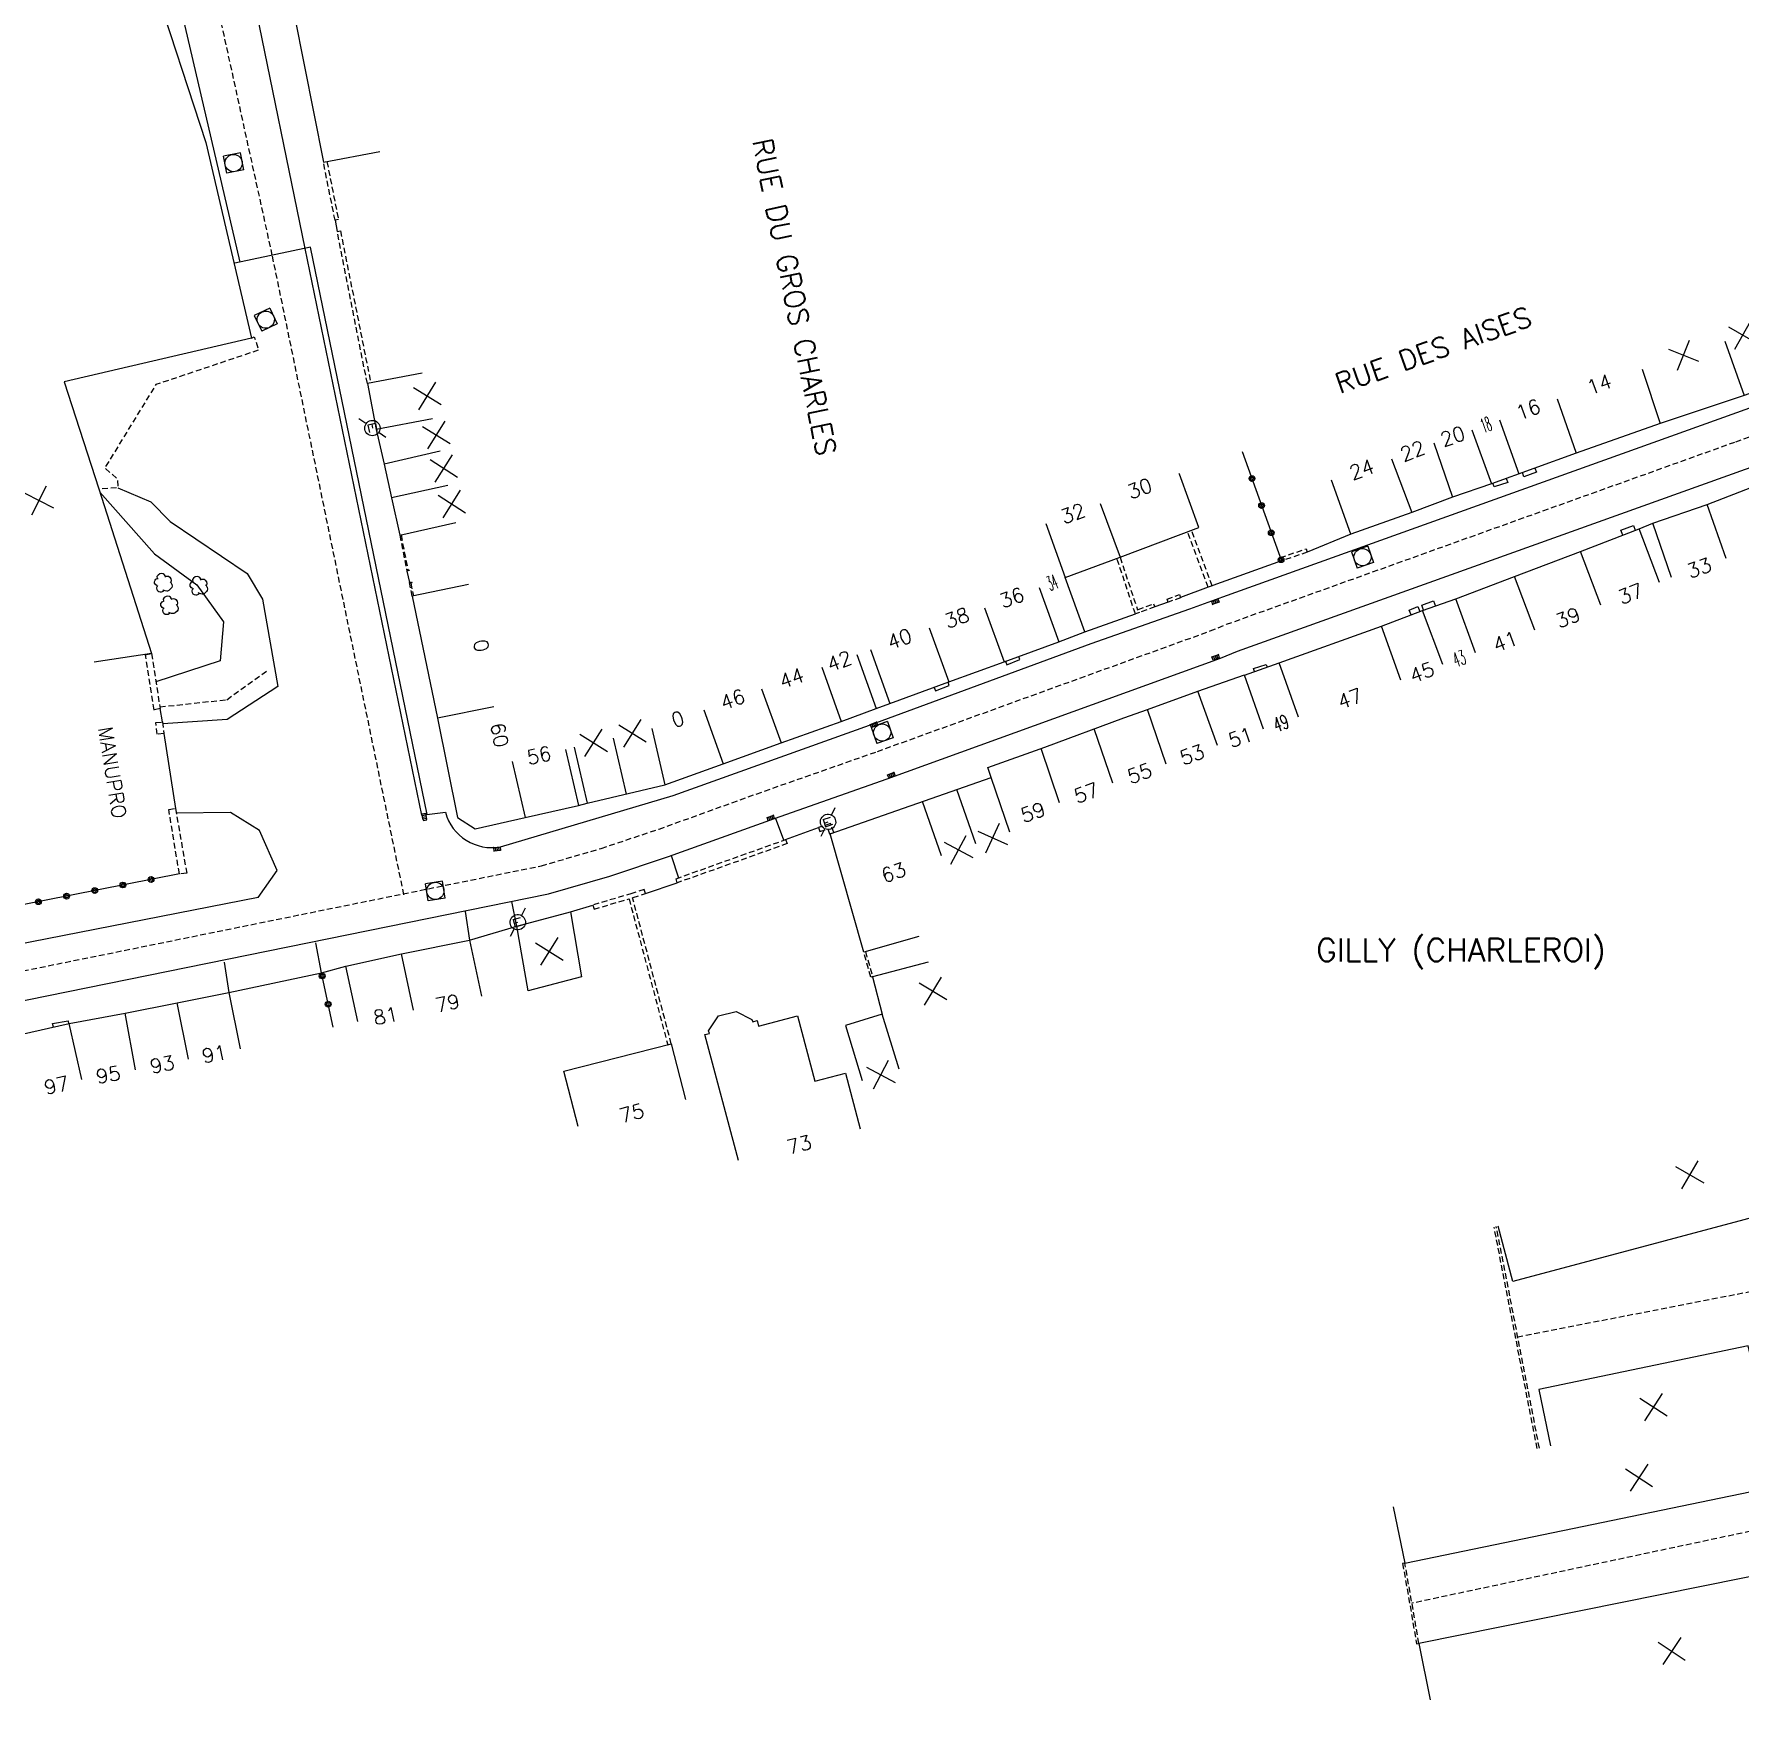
# Model space of a CAD drawing. Header units: millimetres. Extents: x 156998 to 158000, y 123000 to 124000.
# Drawn here: x 157348.8 to 157497.2, y 123670.8 to 123816.4 of the extents above; entities that cross this region are included whole.
import ezdxf
from ezdxf.enums import TextEntityAlignment as Align

# ---------------------------------------------------------------- set-up
doc = ezdxf.new("R2010")
doc.units = ezdxf.units.MM
doc.linetypes.add('DASHED', pattern=[0.75, 0.5, -0.25])
doc.layers.get('0').update_dxf_attribs({"linetype": 'CONTINUOUS'})
for name, color, linetype in [('W0001', 6, 'DASHED'), ('W0008', 7, 'CONTINUOUS'), ('W0100', 7, 'CONTINUOUS'), ('W0112', 1, 'DASHED'), ('W0211', 2, 'CONTINUOUS'), ('W0300', 7, 'CONTINUOUS'), ('W0322', 7, 'CONTINUOUS'), ('W0334', 7, 'CONTINUOUS'), ('W0400', 7, 'CONTINUOUS'), ('W0420', 7, 'CONTINUOUS'), ('W0471', 7, 'CONTINUOUS'), ('W0980', 7, 'CONTINUOUS'), ('W0984', 7, 'CONTINUOUS'), ('W0989', 7, 'CONTINUOUS'), ('W0991', 7, 'CONTINUOUS'), ('W1102', 7, 'CONTINUOUS')]:
    doc.layers.add(name, color=color, linetype=linetype)
doc.styles.get("Standard").update_dxf_attribs({"font": 'romans.shx', "width": 0.85})

# ---------------------------------------------------------------- blocks, each defined once
blk = doc.blocks.new('t991o')
at = {"color": 0, "linetype": 'Continuous'}
for p, q in [((-1, 1), (1, -1)), ((-1, -1), (1, 1))]:
    blk.add_line(p, q, dxfattribs=at)
blk = doc.blocks.new('t322o')
at = {"color": 0, "linetype": 'Continuous'}
for radius in [0.25, 0.15]:
    blk.add_circle((0, 0), radius, dxfattribs=at)
blk = doc.blocks.new('T400')
for p, q in [((-0.15, 0.3), (0.15, 0.3)), ((-0.15, -0.25), (-0.15, 0.3)), ((-0.15, 0.15), (0.15, 0.15)), ((-0.15, 0), (0.15, 0)), ((0.15, 0.3), (0.15, -0.25)), ((-0.15, -0.15), (0.15, -0.15)), ((-0.15, -0.25), (-0.15, -0.3)), ((-0.15, -0.3), (0.15, -0.3)), ((0.15, -0.3), (0.15, -0.25))]:
    blk.add_line(p, q)
blk = doc.blocks.new('T420')
for p, q in [((0.75, 0.75), (-0.75, 0.75)), ((-0.75, 0.75), (-0.75, -0.75)), ((0.75, 0.75), (0.75, -0.75)), ((0.75, -0.75), (-0.75, -0.75))]:
    blk.add_line(p, q)
blk.add_ellipse((0, 0), major_axis=(-0.53, 0.53), ratio=1, start_param=3.926991, end_param=10.210176)
blk = doc.blocks.new('T471')
for p, q in [((-0.333334, 0.333334), (-0.333334, -0.333334)), ((-0.333334, 0.333334), (0.333334, 0.333334)), ((-0.333334, 0), (0, 0)), ((0.500001, 0.500001), (1.000002, 1.000002)), ((-0.500001, -0.500001), (-1.000002, -1.000002)), ((-0.333334, -0.333334), (0.333334, -0.333334))]:
    blk.add_line(p, q)
blk.add_ellipse((0, 0), major_axis=(0.471405, 0.471405), ratio=1, start_param=5.4977871438, end_param=11.780972451)
blk = doc.blocks.new('T300')
for p, q in [((-0.8, 0.51), (-0.86, 0.34)), ((-0.86, 0.34), (-0.86, 0.17)), ((-0.86, 0.17), (-0.74, 0.06)), ((-0.69, 0.63), (-0.8, 0.51)), ((-0.8, -0.06), (-0.74, 0.06)), ((-0.74, 0.06), (-0.69, 0.11)), ((-0.57, 0.69), (-0.69, 0.63)), ((-0.46, 0.69), (-0.57, 0.69)), ((-0.29, 0.63), (-0.46, 0.69)), ((-0.29, 0.63), (-0.17, 0.74)), ((-0.23, 0.57), (-0.29, 0.63)), ((-0.17, 0.74), (-0.06, 0.8)), ((-0.06, 0.8), (0.06, 0.8)), ((0.06, 0.8), (0.23, 0.74)), ((0.23, 0.74), (0.34, 0.63)), ((0.34, 0.63), (0.4, 0.51)), ((0.46, 0.46), (0.34, 0.46)), ((0.4, 0.51), (0.4, 0.46)), ((0.57, 0.4), (0.46, 0.46)), ((0.57, 0.4), (0.69, 0.29)), ((0.69, 0.29), (0.74, 0.17)), ((0.74, 0.06), (0.69, -0.17)), ((0.74, 0.17), (0.74, 0.06)), ((-0.8, -0.17), (-0.8, -0.06)), ((-0.8, -0.23), (-0.8, -0.17)), ((-0.74, -0.34), (-0.8, -0.23)), ((-0.69, -0.4), (-0.74, -0.34)), ((-0.51, -0.46), (-0.69, -0.4)), ((-0.4, -0.46), (-0.51, -0.46)), ((-0.4, -0.46), (-0.34, -0.46)), ((-0.34, -0.46), (-0.34, -0.4)), ((-0.34, -0.51), (-0.34, -0.46)), ((-0.29, -0.63), (-0.34, -0.51)), ((-0.17, -0.74), (-0.29, -0.63)), ((-0.06, -0.8), (-0.17, -0.74)), ((0.06, -0.8), (-0.06, -0.8)), ((0.17, -0.74), (0.06, -0.8)), ((0.23, -0.69), (0.17, -0.74)), ((0.29, -0.46), (0.23, -0.46)), ((0.29, -0.63), (0.23, -0.69)), ((0.46, -0.4), (0.29, -0.46)), ((0.34, -0.51), (0.29, -0.63)), ((0.34, -0.51), (0.34, -0.46)), ((0.57, -0.34), (0.46, -0.4)), ((0.63, -0.29), (0.57, -0.34)), ((0.69, -0.17), (0.63, -0.29))]:
    blk.add_line(p, q)

msp = doc.modelspace()

# ---------------------------------------------------------------- linework, layer by layer
at = {"layer": 'W0001'}
for points in [[(157380.96, 123741.47), (157369.51, 123797.13), (157364.79, 123818.66), (157365.07, 123820.15), (157366.18, 123821.26), (157368.9, 123824.05), (157369.98, 123824.45), (157373.02, 123825.68), (157394.81, 123832.07), (157408.01, 123836.56), (157423.27, 123842.63), (157415.55, 123875.94), (157413.69, 123884.71), (157411.19, 123896.47, 0.002419), (157406.17, 123919.82, 0.02491), (157399.12, 123949.87, 0.036165), (157389.89, 123975.03, 0.03082), (157383.19, 123989.96, 0.01169), (157378.41, 124000, 0.033454)], [(157177.22, 123620.77, 0.1027), (157208.43, 123632.43), (157241.69, 123653.93, 0.067931), (157262.51, 123670.38), (157313.29, 123723.04), (157315.33, 123725.1, -0.007219), (157317.82, 123727.07, -0.121696), (157325.02, 123730.22), (157325.02, 123730.22), (157392.92, 123743.99), (157398.14, 123745.51), (157403.16, 123747.19), (157412.35, 123750.5), (157422.16, 123753.94), (157451.12, 123764.43), (157452.55, 123765.01), (157496.86, 123780.9), (157519.96, 123788.99), (157557.81, 123801.87, -0.323681)]]:
    msp.add_lwpolyline(points, format="xyb", dxfattribs=at)
at = {"layer": 'W0001', "flags": 128}
for points in [[(157583.21, 123706.38), (157559.53, 123701.97), (157545.22, 123699.94), (157512.42, 123693.88), (157509.59, 123709.14), (157477.89, 123702.98)], [(157512.42, 123693.88), (157513.39, 123689.31), (157468.68, 123679.81)]]:
    msp.add_lwpolyline(points, dxfattribs=at)
at = {"layer": 'W0008'}
for points in [[(157369.61, 123825.95), (157367.44, 123825.16), (157366.06, 123824.2), (157365.32, 123823.67), (157364.47, 123823.14), (157363.73, 123822.51), (157362.77, 123821.66), (157362.24, 123820.92), (157361.93, 123820.28), (157361.71, 123819.54), (157361.68, 123817.93), (157366.68, 123796.54)], [(157356.07, 123776.9), (157358.95, 123775.67), (157360.63, 123773.95), (157367.32, 123769.42), (157368.66, 123767.21), (157370, 123759.59), (157365.57, 123756.73), (157359.97, 123756.34)]]:
    msp.add_lwpolyline(points, dxfattribs=at)
for points in [[(157370.35, 123822.95, 0.079876), (157367.89, 123819.38), (157372.35, 123797.71)], [(157372.35, 123797.71), (157382.49, 123748.41), (157384.57, 123748.65, 0.390933), (157389.37, 123745.65), (157404.39, 123750.11), (157421.49, 123756.22), (157440.76, 123763.34), (157449.35, 123766.37), (157452.22, 123767.41), (157498.08, 123783.84)], [(157325.45, 123727.72), (157393.54, 123741.54), (157398.89, 123743.1), (157403.99, 123744.8), (157413.2, 123748.12), (157423.01, 123751.56), (157452.02, 123762.07), (157453.49, 123762.66), (157497.71, 123778.52), (157520.78, 123786.6), (157548.36, 123795.99, -0.403304), (157555.56, 123792.75), (157556.04, 123792.87), (157563.27, 123764.71), (157571.81, 123731.82), (157582.48, 123690.51), (157591.52, 123655, -0.100514)], [(157368.27, 123741.23), (157324.42, 123732.64), (157324.42, 123732.64, 0.123391), (157314.78, 123727.76), (157310.91, 123724.17), (157257.72, 123669.19, -0.062601), (157239.23, 123655.35), (157210.16, 123636.61, -0.109499), (157177.27, 123624.23), (157177.26, 123623.72, -0.128284), (157171.75, 123624.55, -0.28547), (157166.16, 123633.49), (157167.09, 123652.6), (157167.15, 123654.24), (157167.12, 123655.66), (157165.88, 123670.76, -0.056508), (157166.17, 123676.84), (157169.68, 123696.01)]]:
    msp.add_lwpolyline(points, format="xyb", dxfattribs=at)
at = {"layer": 'W0008', "flags": 128}
msp.add_lwpolyline([(157368.27, 123741.23), (157369.92, 123743.59), (157368.38, 123747.06), (157365.87, 123748.63), (157361.15, 123748.58)], dxfattribs=at)
at = {"layer": 'W0100'}
for points in [[(157372.58, 123839.77), (157374.59, 123833.02), (157371.95, 123832.23), (157367.46, 123831.03), (157365.53, 123838.12), (157354.39, 123835.51), (157363.73, 123806.95), (157367.71, 123789.92), (157351.4, 123786.12), (157354.4, 123776.79), (157359, 123762.47), (157354, 123761.7)], [(157387.14, 123822.1), (157385.66, 123826.87), (157370.59, 123822.19), (157373.96, 123805.22), (157378.88, 123806.15)], [(157514.6, 123796.19), (157516.23, 123791.47), (157509.89, 123789.28), (157506.82, 123788.19), (157497.58, 123784.92), (157490.29, 123782.48), (157482.96, 123779.91), (157475.6, 123777.24), (157472.22, 123776.08), (157468.67, 123774.73), (157463.36, 123772.84), (157461.68, 123777.55)], [(157382.54, 123786.86), (157377.78, 123785.96), (157378.54, 123781.97), (157379.24, 123778.95), (157379.89, 123776.02), (157380.61, 123772.77), (157385.49, 123773.86)], [(157489.63, 123773.8), (157494.38, 123775.45), (157498.63, 123777.09), (157504.02, 123779.07), (157507.65, 123780.31), (157509.23, 123775.66)], [(157423.24, 123758.11), (157428.39, 123759.99), (157433.2, 123761.75), (157437.95, 123763.47), (157440.22, 123764.34), (157438.5, 123769.08), (157443.3, 123770.85), (157450.13, 123773.42), (157448.45, 123778.08), (157448.43, 123778.12)], [(157425.78, 123737.84), (157420.97, 123736.48), (157418.04, 123746.77), (157432.07, 123751.67), (157431.77, 123752.55), (157436.74, 123754.33), (157443.6, 123756.88), (157445.67, 123757.58), (157450.04, 123759.18), (157454.1, 123760.6), (157454.1, 123760.59), (157457.13, 123761.66), (157466.04, 123764.85), (157469.61, 123766.2), (157472.51, 123767.24), (157477.59, 123769.17), (157483.35, 123771.35), (157488.46, 123773.32)], [(157386.58, 123768.47), (157381.69, 123767.46), (157383.89, 123756.83), (157385.62, 123748.19), (157387.15, 123747.2), (157391.5, 123748.2), (157396.14, 123749.24)], [(157396.92, 123749.43), (157403.68, 123751.03), (157408.75, 123752.86), (157413.78, 123754.69), (157419.02, 123756.56), (157422.06, 123757.67)], [(157395.45, 123739.99), (157396.42, 123734.32), (157391.76, 123733.1), (157390.78, 123738.74), (157395.45, 123739.99)], [(157376.95, 123730.45), (157375.91, 123735.26), (157380.74, 123736.32), (157386.67, 123737.53), (157387.72, 123732.64)], [(157426.58, 123735.59), (157421.74, 123734.32), (157422.59, 123731.08), (157419.38, 123730.09), (157420.84, 123725.31)], [(157343.87, 123717.99), (157342.87, 123722.88), (157344.19, 123723.15), (157343.12, 123728.41), (157347.6, 123729.32), (157351.84, 123730.26), (157356.7, 123731.16), (157361.24, 123732.06), (157365.73, 123732.96), (157366.71, 123728.06)], [(157410.08, 123718.35), (157407.14, 123729.3), (157407.54, 123729.41), (157407.48, 123729.63), (157408.35, 123730.92), (157409.88, 123731.3), (157411.25, 123730.62), (157411.31, 123730.42), (157411.69, 123730.52), (157411.83, 123730.03), (157415.22, 123730.92), (157416.71, 123725.25), (157419.38, 123725.95), (157420.65, 123721.11)], [(157396.12, 123721.29), (157394.89, 123726.13), (157404.23, 123728.5), (157405.46, 123723.65)], [(157509.52, 123721.55), (157510.81, 123716.72), (157477.47, 123707.81), (157476.18, 123712.64)], [(157467.06, 123688.2), (157468.07, 123683.31), (157510.14, 123692), (157508.97, 123697.68), (157507.82, 123703.31), (157498.16, 123701.21), (157497.93, 123702.22), (157479.73, 123698.42), (157480.75, 123693.52)], [(157547.33, 123693.38), (157546.52, 123698.32), (157542.13, 123697.6), (157528.87, 123694.97), (157529.86, 123689.87), (157524.06, 123688.7), (157511.08, 123685.98), (157511.33, 123684.81), (157507.96, 123684.1), (157469.29, 123676.31), (157470.27, 123671.4)]]:
    msp.add_lwpolyline(points, dxfattribs=at)
at = {"layer": 'W0112'}
msp.add_line((157451.3, 123768.36), (157449.5, 123773.18), dxfattribs=at)
for points in [[(157374.26, 123805.28), (157375.26, 123800.23), (157374.97, 123800.17), (157373.96, 123805.22)], [(157377.78, 123785.96), (157375.15, 123799.2), (157375.44, 123799.26), (157378.07, 123786.02)], [(157380.61, 123772.77), (157381.22, 123769.63)], [(157380.71, 123772.79), (157381.3, 123769.74), (157381.31, 123769.74), (157381.4, 123769.76), (157381.42, 123769.68), (157381.22, 123769.63)], [(157451.3, 123768.36), (157450.95, 123768.23), (157449.16, 123773.05)], [(157443.28, 123770.84), (157444.8, 123766.27), (157444.86, 123766.3), (157446.2, 123766.79), (157446.3, 123766.52), (157444.96, 123766.03), (157444.61, 123765.91), (157443.01, 123770.74)], [(157381.69, 123767.46), (157381.44, 123768.66), (157381.63, 123768.7), (157381.65, 123768.61), (157381.55, 123768.59), (157381.79, 123767.48)], [(157359.72, 123757.82), (157365.55, 123758.45), (157369.07, 123760.97)], [(157421.12, 123736.52), (157421.74, 123734.35), (157421.58, 123734.31), (157420.97, 123736.48)], [(157479.58, 123693.28), (157475.83, 123712.55)], [(157479.77, 123693.32), (157476.02, 123712.6)]]:
    msp.add_lwpolyline(points, dxfattribs=at)
at = {"layer": 'W0112', "flags": 128}
msp.add_lwpolyline([(157367.71, 123789.92), (157367.93, 123790.03), (157368.32, 123788.87), (157359.38, 123785.87), (157354.93, 123778.63), (157356.02, 123777.68), (157356.07, 123776.9), (157354.4, 123776.79)], dxfattribs=at)
at = {"layer": 'W0112'}
for points in [[(157457.23, 123770.81), (157459.47, 123771.58), (157459.57, 123771.29), (157457.33, 123770.52)], [(157447.47, 123766.94), (157447.37, 123767.21), (157448.45, 123767.6), (157448.54, 123767.32)], [(157359, 123762.47), (157359.74, 123757.67), (157359.22, 123757.55), (157358.48, 123762.35)], [(157359.95, 123756.51), (157360.08, 123755.51), (157359.49, 123755.45), (157359.36, 123756.45)], [(157360.5, 123748.88), (157361.08, 123748.99), (157362.06, 123743.34), (157361.42, 123743.28)], [(157418.37, 123746.88), (157418.09, 123747.67), (157417.03, 123747.32), (157417.15, 123746.97), (157417.86, 123747.2), (157418.01, 123746.76)], [(157414.18, 123746.27), (157414.31, 123745.92), (157404.75, 123742.51), (157404.64, 123742.87), (157414.18, 123746.27)], [(157404.23, 123728.5), (157400.86, 123741.21), (157400.91, 123741.23), (157401.98, 123741.58), (157401.87, 123741.94), (157400.8, 123741.59), (157397.4, 123740.57), (157397.51, 123740.21), (157400.55, 123741.12), (157403.92, 123728.42)], [(157467.87, 123683.27), (157469.09, 123676.27), (157469.29, 123676.31), (157468.07, 123683.31)]]:
    msp.add_lwpolyline(points, close=True, dxfattribs=at)
at = {"layer": 'W0211'}
msp.add_lwpolyline([(157354.49, 123776.5), (157359.27, 123771.13), (157362.93, 123768.43), (157365.27, 123765.23), (157364.98, 123761.82), (157359.38, 123759.99)], dxfattribs=at)
at = {"layer": 'W0322'}
for points in [[(157453.91, 123780.04), (157457.33, 123770.52)], [(157361.42, 123743.28), (157328.95, 123736.88), (157320.92, 123738.89), (157319.15, 123739.33)], [(157374.8, 123729.95), (157373.79, 123734.69), (157375.91, 123735.26)]]:
    msp.add_lwpolyline(points, dxfattribs=at)
at = {"layer": 'W0334'}
for p, q in [((157440.22, 123764.34), (157444.61, 123765.91)), ((157359.95, 123756.51), (157359.74, 123757.67))]:
    msp.add_line(p, q, dxfattribs=at)
for points in [[(157374.97, 123800.17), (157375.15, 123799.2)], [(157382.98, 123748.47), (157372.84, 123797.82), (157366.24, 123796.45)], [(157479.38, 123778.61), (157479.51, 123778.24), (157478.43, 123777.85), (157478.3, 123778.22)], [(157476.88, 123777.71), (157477.01, 123777.35), (157475.84, 123776.96), (157475.73, 123777.29)], [(157487.03, 123772.77), (157486.86, 123773.2), (157487.95, 123773.6), (157488.11, 123773.19)], [(157488.46, 123773.32), (157489.63, 123773.8)], [(157463.36, 123772.84), (157459.57, 123771.29)], [(157381.22, 123769.63), (157381.44, 123768.66)], [(157457.33, 123770.52), (157451.34, 123768.38), (157451.3, 123768.36)], [(157450.95, 123768.23), (157448.54, 123767.33)], [(157447.47, 123766.94), (157446.3, 123766.52)], [(157468.6, 123765.82), (157468.44, 123766.24), (157469.2, 123766.55), (157469.37, 123766.11)], [(157469.69, 123766.23), (157469.53, 123766.68), (157470.56, 123767.04), (157470.72, 123766.6)], [(157433.32, 123761.8), (157433.44, 123761.48), (157434.56, 123761.94), (157434.46, 123762.21)], [(157454.97, 123760.9), (157454.88, 123761.17), (157455.98, 123761.52), (157456.07, 123761.28)], [(157427.1, 123759.52), (157427.21, 123759.23), (157428.42, 123759.68), (157428.32, 123759.97)], [(157422.06, 123757.67), (157423.24, 123758.11)], [(157360.08, 123755.51), (157361.08, 123748.99)], [(157396.14, 123749.24), (157396.92, 123749.43)], [(157414.01, 123746.21), (157413.31, 123748.16)], [(157414.18, 123746.27), (157417.03, 123747.32)], [(157404.22, 123744.89), (157404.86, 123742.94)], [(157401.98, 123741.58), (157404.75, 123742.51)], [(157386.28, 123740.01), (157386.67, 123737.53), (157390.78, 123738.74), (157390.35, 123740.87)], [(157395.45, 123739.99), (157397.4, 123740.57)], [(157365.32, 123735.6), (157365.73, 123732.96), (157373.79, 123734.69), (157373.3, 123737.28)], [(157350.46, 123729.95), (157350.39, 123730.26), (157351.73, 123730.5), (157351.77, 123730.25)]]:
    msp.add_lwpolyline(points, dxfattribs=at)
at = {"layer": 'W1102'}
for p, q in [((157495.91, 123789.64), (157497.58, 123784.92)), ((157488.71, 123787.22), (157490.29, 123782.48)), ((157481.31, 123784.62), (157482.96, 123779.91)), ((157383.46, 123782.9), (157378.54, 123781.97)), ((157476.29, 123782.81), (157477.99, 123778.11)), ((157473.9, 123781.94), (157475.6, 123777.24)), ((157384.11, 123780.08), (157379.24, 123778.95)), ((157470.59, 123780.81), (157472.22, 123776.08)), ((157466.89, 123779.41), (157468.67, 123774.73)), ((157384.77, 123777.1), (157379.89, 123776.02)), ((157441.54, 123775.53), (157443.3, 123770.85)), ((157496.02, 123770.73), (157494.38, 123775.45)), ((157436.81, 123773.78), (157438.5, 123769.08)), ((157491.26, 123769.08), (157489.63, 123773.8)), ((157490.23, 123768.65), (157488.46, 123773.32)), ((157485.12, 123766.68), (157483.35, 123771.35)), ((157479.36, 123764.5), (157477.59, 123769.17)), ((157436.23, 123768.21), (157437.95, 123763.47)), ((157431.48, 123766.45), (157433.2, 123761.75)), ((157471.38, 123761.52), (157469.61, 123766.2)), ((157474.2, 123762.54), (157472.51, 123767.24)), ((157426.67, 123764.69), (157428.39, 123759.99)), ((157467.72, 123760.14), (157466.04, 123764.85)), ((157420.37, 123762.38), (157422.06, 123757.67)), ((157421.55, 123762.81), (157423.24, 123758.11)), ((157458.8, 123756.94), (157457.13, 123761.66)), ((157417.33, 123761.27), (157419.02, 123756.56)), ((157455.76, 123755.87), (157454.1, 123760.59)), ((157412.08, 123759.39), (157413.78, 123754.69)), ((157451.77, 123754.46), (157450.04, 123759.18)), ((157388.78, 123757.84), (157383.89, 123756.83)), ((157407.05, 123757.56), (157408.75, 123752.86)), ((157447.28, 123752.84), (157445.67, 123757.58)), ((157402.53, 123755.93), (157403.68, 123751.03)), ((157442.64, 123751.19), (157441.03, 123755.92)), ((157395.79, 123754.31), (157396.92, 123749.43)), ((157399.17, 123755.1), (157400.3, 123750.23)), ((157390.37, 123753.08), (157391.5, 123748.2)), ((157395.01, 123754.12), (157396.14, 123749.24)), ((157438.01, 123749.47), (157436.41, 123754.21)), ((157433.68, 123746.93), (157432.07, 123751.67)), ((157430.72, 123745.9), (157429.08, 123750.62)), ((157427.73, 123744.86), (157426.09, 123749.58)), ((157381.79, 123731.43), (157380.74, 123736.32)), ((157362.21, 123727.16), (157361.24, 123732.06)), ((157357.61, 123726.24), (157356.7, 123731.16)), ((157352.92, 123725.38), (157351.84, 123730.26))]:
    msp.add_line(p, q, dxfattribs=at)
at = {"layer": 'W1102', "flags": 128}
msp.add_lwpolyline([(157424.06, 123726.3), (157422.59, 123731.08)], dxfattribs=at)

# ---------------------------------------------------------------- block references
at = {"layer": 'W0300', "rotation": 323.631534615354}
for p in [(157360.06, 123768.51), (157363.15, 123768.25), (157360.6, 123766.55)]:
    msp.add_blockref('T300', p, dxfattribs=at)
at = {"layer": 'W0322'}
for p, rotation in [((157454.76, 123777.69), 289.7139766079566), ((157455.6, 123775.34), 289.7139766079566), ((157456.44, 123772.98), 289.7139766079566), ((157457.29, 123770.63), 289.7139766079566), ((157356.51, 123742.32), 191.1611143659842), ((157358.96, 123742.8), 191.1611143659842), ((157349.15, 123740.86), 191.1611143659842), ((157351.61, 123741.35), 191.1611143659842), ((157354.06, 123741.83), 191.1611143659842), ((157373.85, 123734.4), 102.0973787807327), ((157374.37, 123731.95), 102.0973787807327)]:
    msp.add_blockref('t322o', p, dxfattribs=dict(at, rotation=rotation))
at = {"layer": 'W0400'}
for p, rotation in [((157451.57, 123766.98), 289.709271247737), ((157451.61, 123762.14), 109.9145538346429), ((157421.88, 123756.26), 109.6393046964438), ((157423.39, 123751.88), 109.3698026606007), ((157382.74, 123748.26), 11.61979879782399), ((157412.89, 123748.15), 109.7890295577551), ((157389.06, 123745.45), 275.5508368580752)]:
    msp.add_blockref('T400', p, dxfattribs=dict(at, rotation=rotation))
at = {"layer": 'W0420'}
for p, rotation in [((157366.14, 123805.15), 281.260525076818), ((157368.94, 123791.52), 25.6508344175724), ((157464.38, 123770.85), 19.69862137450139), ((157422.58, 123755.59), 19.6393046964438), ((157383.7, 123741.81), 279.028963103226)]:
    msp.add_blockref('T420', p, dxfattribs=dict(at, rotation=rotation))
at = {"layer": 'W0471'}
for p, rotation in [((157378.22, 123782.09), 280.7850234770549), ((157417.87, 123747.81), 18.5861933271818), ((157390.87, 123739.08), 16.399283165236)]:
    msp.add_blockref('T471', p, dxfattribs=dict(at, rotation=rotation))
at = {"layer": 'W0991'}
for p, rotation in [((157497.47, 123790.19), 15.36554584898563), ((157492.31, 123788.43), 22.97578019797422), ((157383, 123784.88), 13.08774679589845), ((157383.79, 123781.48), 13.08774679494544), ((157384.44, 123778.58), 12.40289869415433), ((157349.22, 123775.79), 17.8189018691947), ((157385.13, 123775.48), 12.57172021963782), ((157397.47, 123754.7), 12.83662471039645), ((157400.85, 123755.52), 12.97664809272177), ((157432.2, 123746.42), 20.46416641305806), ((157429.22, 123745.38), 16.40952207209322), ((157393.61, 123736.54), 282.8511176992281), ((157427, 123733.08), 13.90452444281395), ((157422.45, 123725.8), 287.035219496716), ((157492.85, 123717.1), 284.9704918795779), ((157489.69, 123696.88), 282.2805187873867), ((157488.44, 123690.74), 281.6594463975485), ((157491.29, 123675.65), 281.4325213005387)]:
    msp.add_blockref('t991o', p, dxfattribs=dict(at, rotation=rotation))

# ---------------------------------------------------------------- texts
at = {"layer": 'W0980'}
msp.add_text('GILLY (CHARLEROI)', height=2, dxfattribs=at).set_placement((157472.94, 123736.53), align=Align.MIDDLE)
at = {"layer": 'W0984'}
msp.add_text('MANUPRO', height=1.25, rotation=279.0941, dxfattribs=at).set_placement((157355.59, 123752.11), align=Align.MIDDLE)
at = {"layer": 'W0989'}
for s, rotation, p in [('RUE DU GROS CHARLES', 281.6198, (157414.94, 123793.49)), ('RUE DES AISES', 19.5102, (157470.53, 123788.88))]:
    msp.add_text(s, height=1.75, rotation=rotation, dxfattribs=at).set_placement(p, align=Align.MIDDLE)
at = {"layer": 'W0991'}
for s, rotation, p in [('14', 19.3597, (157484.98, 123785.91)), ('16', 19.9011, (157478.79, 123783.71)), ('20', 18.9569, (157472.23, 123781.37)), ('22', 20.8153, (157468.73, 123780.1)), ('24', 19.5764, (157464.31, 123778.49)), ('30', 20.6335, (157445, 123776.83)), ('32', 20.2617, (157439.18, 123774.66)), ('33', 19.1144, (157493.68, 123769.92)), ('36', 20.3558, (157433.86, 123767.33)), ('37', 21.0667, (157487.7, 123767.67)), ('38', 20.1048, (157429.08, 123765.57)), ('39', 20.7514, (157482.25, 123765.59)), ('0', 281.6921, (157387.69, 123763.15)), ('40', 20.1116, (157424.09, 123763.74)), ('41', 20.7702, (157476.8, 123763.52)), ('42', 19.9825, (157418.85, 123761.82)), ('45', 20.7149, (157469.55, 123760.83)), ('44', 19.7074, (157414.7, 123760.33)), ('46', 19.9358, (157409.57, 123758.48)), ('47', 19.6986, (157463.28, 123758.55)), ('0', 19.9065, (157404.79, 123756.75)), ('60', 281.3231, (157389.28, 123755.38)), ('51', 19.4289, (157453.76, 123755.17)), ('56', 12.641, (157392.71, 123753.6)), ('53', 19.8395, (157449.55, 123753.66)), ('55', 19.6438, (157444.98, 123752.03)), ('57', 20.3351, (157440.33, 123750.33)), ('59', 19.6869, (157435.7, 123748.65)), ('63', 19.2362, (157423.57, 123743.41)), ('79', 11.5199, (157384.75, 123732.04)), ('81', 11.5199, (157379.37, 123730.94)), ('91', 11.2778, (157364.46, 123727.61)), ('95', 10.4708, (157355.24, 123725.8)), ('93', 11.2658, (157359.93, 123726.7)), ('97', 12.5312, (157350.72, 123724.89)), ('75', 14.2139, (157400.79, 123722.47)), ('73', 14.6561, (157415.36, 123719.73))]:
    msp.add_text(s, height=1.25, rotation=rotation, dxfattribs=at).set_placement(p, align=Align.MIDDLE)
for s, rotation, width, p in [('18', 19.9011, 0.4, (157475.12, 123782.38)), ('34', 20.8248, 0.4, (157437.37, 123768.64)), ('43', 19.8488, 0.5, (157472.79, 123762.03)), ('49', 19.4289, 0.6, (157457.28, 123756.41))]:
    msp.add_text(s, height=1.25, rotation=rotation, dxfattribs=dict(at, width=width)).set_placement(p, align=Align.MIDDLE)

doc.saveas('drawing.dxf')
